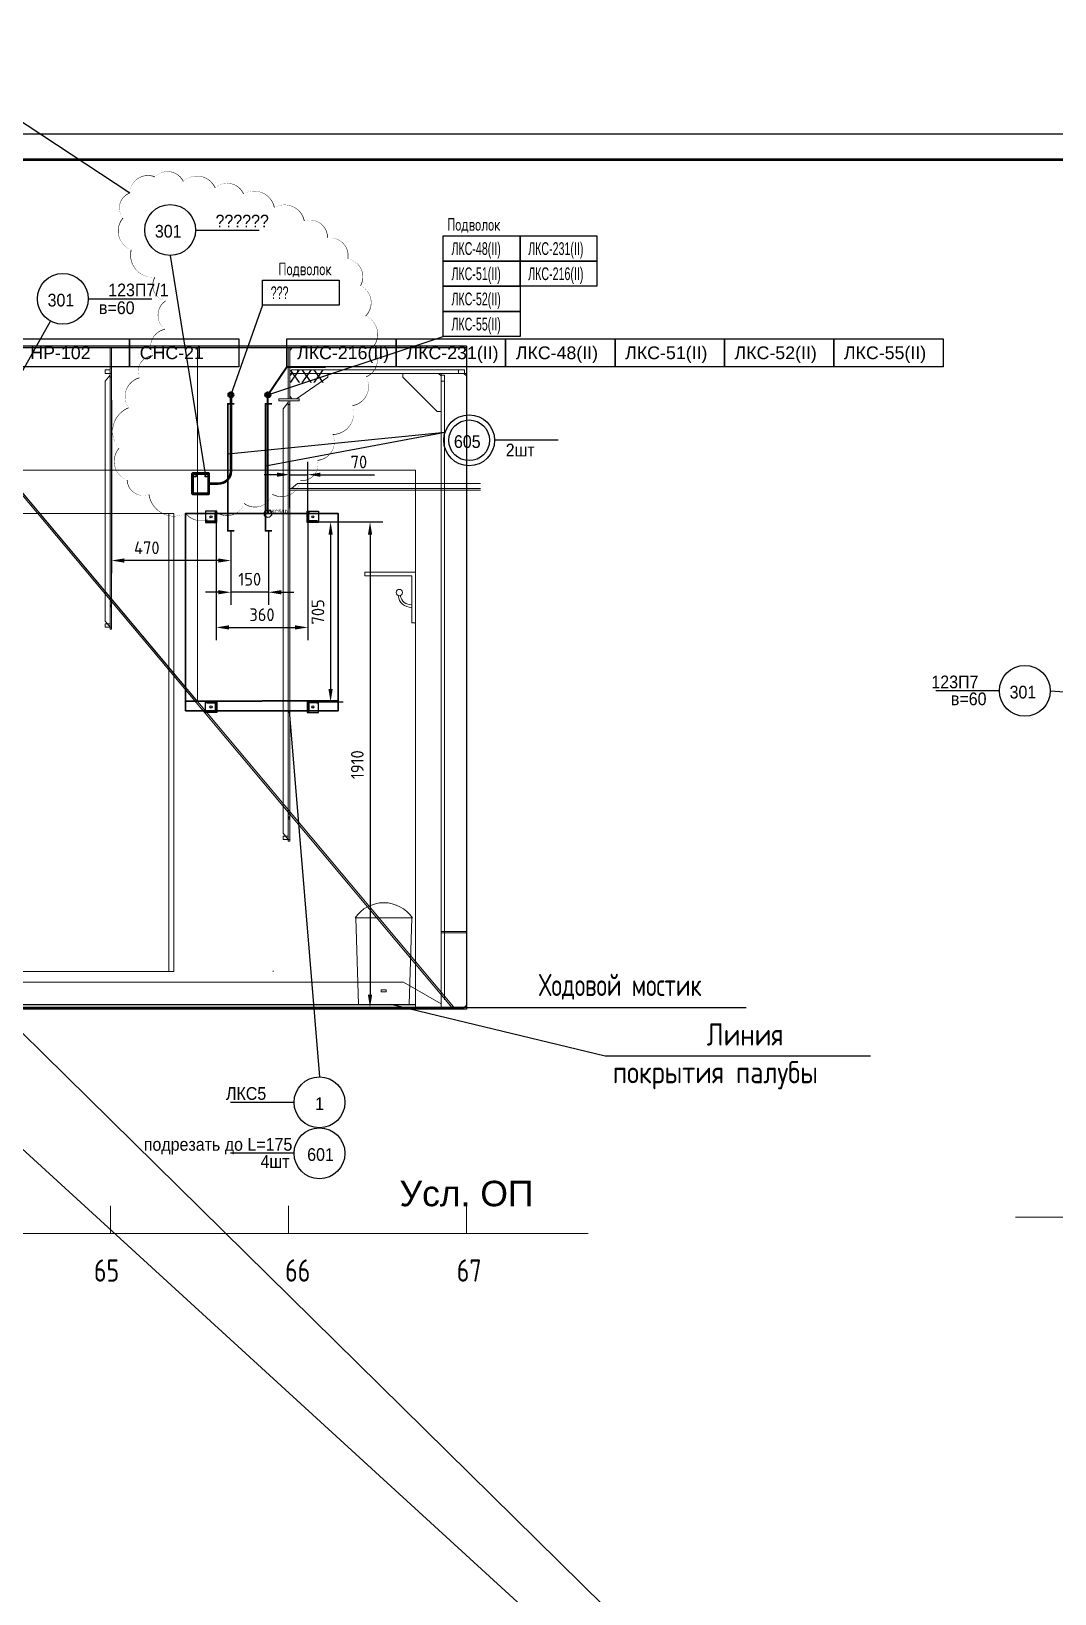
# Model space of a CAD drawing. Header units: millimetres. Extents: x -35117 to 70520, y -28859 to 27816.
# Drawn here: x -8012 to -3988, y -10023 to -3881 of the extents above; entities that cross this region are included whole.
import ezdxf

# ---------------------------------------------------------------- set-up
doc = ezdxf.new("R2010")
doc.units = ezdxf.units.MM
doc.linetypes.add('DASHED', pattern=[0.75, 0.5, -0.25])
for name, color, linetype in [('-1', 7, 'Continuous'), ('1', 7, 'Continuous'), ('CABLE', 6, 'Continuous'), ('EQUIPMENT', 7, 'Continuous'), ('FORM', 7, 'Continuous'), ('Kabeli', 7, 'Continuous'), ('KabeliError', 7, 'Continuous'), ('Выноски', 7, 'Continuous'), ('ВыноскиНаПолеЧертежа', 7, 'Continuous'), ('Насыщение', 7, 'Continuous'), ('ПозицииОборудования', 7, 'Continuous'), ('ТРАССЫскрытые', 7, 'Continuous'), ('ЭСН', 255, 'Continuous')]:
    doc.layers.add(name, color=color, linetype=linetype)
for name, color, linetype, lineweight in [('FORM1', 4, 'Continuous', 50), ('Hull', 1, 'Continuous', 40), ('Other', 3, 'Continuous', 60), ('ТРАССЫ', 7, 'Continuous', 40)]:
    doc.layers.add(name, color=color, linetype=linetype, lineweight=lineweight)
doc.styles.add('SIMPLEX', font='simplex.shx', dxfattribs={"width": 0.9, "height": 50})
doc.styles.get("Standard").update_dxf_attribs({"font": 'arial.ttf'})
doc.styles.add('Standard1', font='simplex.shx', dxfattribs={"height": 2.5})
doc.dimstyles.new('ISO-25', dxfattribs={"dimtxt": 2.5, "dimasz": 2.5, "dimexe": 1.25, "dimexo": 0.625, "dimtad": 1, "dimtxsty": 'Standard', "dimcen": 2.5, "dimadec": 0, "dimazin": 0, "dimtfac": 1, "dimtmove": 0, "dimatfit": 3, "dimfxl": 1, "dimarcsym": 0})
doc.dimstyles.new('М_20 -1', dxfattribs={"dimscale": 0, "dimtxt": 50, "dimasz": 50, "dimexe": 50, "dimexo": 0, "dimgap": 25, "dimtad": 1, "dimdec": 0, "dimrnd": 5, "dimdsep": 46, "dimtxsty": 'SIMPLEX', "dimcen": 50, "dimclrd": 1, "dimclre": 1, "dimclrt": 3, "dimadec": 0, "dimazin": 0, "dimtfac": 1, "dimtdec": 0, "dimtmove": 0, "dimatfit": 3, "dimfxl": 1, "dimtolj": 1, "dimtzin": 0, "dimarcsym": 0})

# ---------------------------------------------------------------- blocks, each defined once
blk = doc.blocks.new('*D76')
at = {"layer": 'Defpoints', "color": 0}
for p in [(-7404.6, -6550.6), (-6804.6, -6512.5), (-6804.6, -6550.6)]:
    blk.add_point(p, dxfattribs=at)
at = {"layer": 'EQUIPMENT', "color": 0, "linetype": 'Continuous', "lineweight": -2}
for p, q in [((-7404.6, -6550), (-7404.6, -6512.3)), ((-7404.4, -6512.5), (-7104.9, -6512.5)), ((-6804.8, -6512.5), (-7104.3, -6512.5)), ((-6804.6, -6550), (-6804.6, -6512.3))]:
    blk.add_line(p, q, dxfattribs=at)
at = {"layer": 'EQUIPMENT', "color": 0}
for points in [[(-7404.4, -6512.4), (-7404.4, -6512.5), (-7404.6, -6512.5)], [(-6804.8, -6512.5), (-6804.8, -6512.4), (-6804.6, -6512.5)]]:
    blk.add_solid(points, dxfattribs=at)
at = {"layer": 'EQUIPMENT', "color": 0, "lineweight": 35, "insert": (-7104.6, -6512.5), "char_height": 0.18, "attachment_point": 5}
blk.add_mtext('600', dxfattribs=at)
blk = doc.blocks.new('*U79')
at = {"layer": 'ЭСН', "lineweight": 30}
blk.add_lwpolyline([(500, -25), (500, 0), (0, 0), (0, -25)], dxfattribs=at)
blk = doc.blocks.new('*D144')
at = {"layer": 'Defpoints', "color": 0}
for p in [(-7404.6, -6551.9), (-6804.6, -6513.7), (-6804.6, -6551.9)]:
    blk.add_point(p, dxfattribs=at)
at = {"layer": 'EQUIPMENT', "color": 0, "linetype": 'Continuous', "lineweight": -2}
for p, q in [((-7404.6, -6551.3), (-7404.6, -6513.6)), ((-7404.4, -6513.7), (-7104.9, -6513.7)), ((-6804.8, -6513.7), (-7104.3, -6513.7)), ((-6804.6, -6551.3), (-6804.6, -6513.6))]:
    blk.add_line(p, q, dxfattribs=at)
at = {"layer": 'EQUIPMENT', "color": 0}
for points in [[(-7404.4, -6513.7), (-7404.4, -6513.8), (-7404.6, -6513.7)], [(-6804.8, -6513.8), (-6804.8, -6513.7), (-6804.6, -6513.7)]]:
    blk.add_solid(points, dxfattribs=at)
at = {"layer": 'EQUIPMENT', "color": 0, "lineweight": 35, "insert": (-7104.6, -6513.7), "char_height": 0.18, "attachment_point": 5}
blk.add_mtext('600', dxfattribs=at)
blk = doc.blocks.new('*D145')
at = {"color": 1, "lineweight": -2}
for p, q in [((-7695.7, -5331.5), (-7695.7, -6011.3)), ((-7226.7, -5845), (-7226.7, -6011.3)), ((-7276.7, -5961.3), (-7645.7, -5961.3))]:
    blk.add_line(p, q, dxfattribs=at)
at = {"color": 1}
for points in [[(-7645.7, -5952.9), (-7645.7, -5969.6), (-7695.7, -5961.3)], [(-7276.7, -5952.9), (-7276.7, -5969.6), (-7226.7, -5961.3)]]:
    blk.add_solid(points, dxfattribs=at)
at = {"layer": 'Defpoints', "color": 0}
for p in [(-7695.7, -5331.5), (-7226.7, -5845), (-7695.7, -5961.3)]:
    blk.add_point(p, dxfattribs=at)
at = {"color": 3, "insert": (-7557.4, -5911.3), "char_height": 50, "attachment_point": 5, "style": 'SIMPLEX'}
blk.add_mtext('\\A1;470', dxfattribs=at)
blk = doc.blocks.new('*U146')
at = {"layer": 'ЭСН', "lineweight": 30}
blk.add_lwpolyline([(500, -25), (500, 0), (0, 0), (0, -25)], dxfattribs=at)
blk = doc.blocks.new('*D149')
at = {"color": 1, "lineweight": -2}
for p, q in [((-7226.7, -5845), (-7226.7, -6136)), ((-7078.8, -5845), (-7078.8, -6136)), ((-7276.7, -6086), (-7326.7, -6086)), ((-7078.8, -6086), (-7226.7, -6086)), ((-7028.8, -6086), (-6978.8, -6086))]:
    blk.add_line(p, q, dxfattribs=at)
at = {"color": 1}
for points in [[(-7276.7, -6094.3), (-7276.7, -6077.6), (-7226.7, -6086)], [(-7028.8, -6077.6), (-7028.8, -6094.3), (-7078.8, -6086)]]:
    blk.add_solid(points, dxfattribs=at)
at = {"layer": 'Defpoints', "color": 0}
for p in [(-7226.7, -5845), (-7078.8, -5845), (-7226.7, -6086)]:
    blk.add_point(p, dxfattribs=at)
at = {"color": 3, "insert": (-7152.7, -6034.9), "char_height": 50, "attachment_point": 5, "style": 'SIMPLEX'}
blk.add_mtext('\\A1;150', dxfattribs=at)
blk = doc.blocks.new('1054')
at = {"layer": 'EQUIPMENT', "color": 2, "linetype": 'Continuous', "lineweight": 35}
blk.add_lwpolyline([(-32, 0), (32, 0, 0.414214), (34, 2), (34, 82, 0.414214), (32, 84), (-32, 84, 0.414214), (-34, 82), (-34, 2, 0.414214)], format="xyb", close=True, dxfattribs=at)
for points in [[(-29, 5), (29, 5), (29, 79), (-29, 79)], [(-29, 79), (-17.6, 79), (-17.6, 69.9), (-29, 69.9)], [(17.6, 79), (29, 79), (29, 69.9), (17.6, 69.9)]]:
    blk.add_lwpolyline(points, close=True, dxfattribs=at)
blk = doc.blocks.new('*D152')
at = {"color": 1, "lineweight": -2}
for p, q in [((-7284.6, -5809.5), (-7284.6, -6274.3)), ((-6924.6, -5809.5), (-6924.6, -6274.3)), ((-7234.6, -6224.3), (-6974.6, -6224.3))]:
    blk.add_line(p, q, dxfattribs=at)
at = {"color": 1}
for points in [[(-7234.6, -6215.9), (-7234.6, -6232.6), (-7284.6, -6224.3)], [(-6974.6, -6215.9), (-6974.6, -6232.6), (-6924.6, -6224.3)]]:
    blk.add_solid(points, dxfattribs=at)
at = {"layer": 'Defpoints', "color": 0}
for p in [(-7284.6, -5809.5), (-6924.6, -5809.5), (-6924.6, -6224.3)]:
    blk.add_point(p, dxfattribs=at)
at = {"color": 3, "insert": (-7104.6, -6174.3), "char_height": 50, "attachment_point": 5, "style": 'SIMPLEX'}
blk.add_mtext('\\A1;360', dxfattribs=at)
blk = doc.blocks.new('*D153')
at = {"color": 1, "lineweight": -2}
for p, q in [((-6884.6, -5809.5), (-6629.7, -5809.5)), ((-6679.7, -5859.5), (-6679.7, -7668.4)), ((-6823.6, -7718.4), (-6629.7, -7718.4))]:
    blk.add_line(p, q, dxfattribs=at)
at = {"color": 1}
for points in [[(-6688, -5859.5), (-6671.4, -5859.5), (-6679.7, -5809.5)], [(-6688, -7668.4), (-6671.4, -7668.4), (-6679.7, -7718.4)]]:
    blk.add_solid(points, dxfattribs=at)
at = {"layer": 'Defpoints', "color": 0}
for p in [(-6884.6, -5809.5), (-6823.6, -7718.4), (-6679.7, -7718.4)]:
    blk.add_point(p, dxfattribs=at)
at = {"color": 3, "insert": (-6729.7, -6764), "char_height": 50, "attachment_point": 5, "rotation": 90, "style": 'SIMPLEX'}
blk.add_mtext('\\A1;1910', dxfattribs=at)
blk = doc.blocks.new('*D154')
at = {"color": 1, "lineweight": -2}
for p, q in [((-6995.7, -5756.1), (-6995.7, -5573.8)), ((-6924.6, -5797.8), (-6924.6, -5573.8)), ((-7045.7, -5623.8), (-7095.7, -5623.8)), ((-6995.7, -5623.8), (-6924.6, -5623.8)), ((-6874.6, -5623.8), (-6662, -5623.8))]:
    blk.add_line(p, q, dxfattribs=at)
at = {"color": 1}
for points in [[(-7045.7, -5615.5), (-7045.7, -5632.1), (-6995.7, -5623.8)], [(-6874.6, -5615.5), (-6874.6, -5632.1), (-6924.6, -5623.8)]]:
    blk.add_solid(points, dxfattribs=at)
at = {"layer": 'Defpoints', "color": 0}
for p in [(-6995.7, -5623.8), (-6995.7, -5756.1), (-6924.6, -5797.8)]:
    blk.add_point(p, dxfattribs=at)
at = {"color": 3, "insert": (-6723.5, -5573.8), "char_height": 50, "attachment_point": 5, "style": 'SIMPLEX'}
blk.add_mtext('\\A1;70', dxfattribs=at)
blk = doc.blocks.new('*D157')
at = {"color": 1, "lineweight": -2}
for p, q in [((-6917, -5809.5), (-6784.8, -5809.5)), ((-6834.8, -5859.5), (-6834.8, -6466.8)), ((-6909.5, -6516.8), (-6784.8, -6516.8))]:
    blk.add_line(p, q, dxfattribs=at)
at = {"color": 1}
for points in [[(-6843.1, -5859.5), (-6826.5, -5859.5), (-6834.8, -5809.5)], [(-6843.1, -6466.8), (-6826.5, -6466.8), (-6834.8, -6516.8)]]:
    blk.add_solid(points, dxfattribs=at)
at = {"layer": 'Defpoints', "color": 0}
for p in [(-6917, -5809.5), (-6909.5, -6516.8), (-6834.8, -6516.8)]:
    blk.add_point(p, dxfattribs=at)
at = {"color": 3, "insert": (-6884.8, -6163.1), "char_height": 50, "attachment_point": 5, "rotation": 90, "style": 'SIMPLEX'}
blk.add_mtext('\\A1;705', dxfattribs=at)
blk = doc.blocks.new('*U433')
for p, q in [((0, 0), (74.4, 110.2)), ((74.4, 110.2), (225.6, 110.2))]:
    blk.add_line(p, q)
blk.add_circle((0, 0), 10)
blk.add_circle((0, 0), 10)
for tag, p in [('НАЗВАНИЕ_ПЕРЕХОДА', (86.2, 116.4)), ('СПРАВКА_ПЕРЕХОДА', (82, 47.2))]:
    blk.add_attdef(tag, p, '', height=50)
at = {"flags": 1}
for tag, p in [('ДЛИНА_ПЕРЕХОДА', (104.7, -170.5)), ('СУФИКС', (95, -250.5)), ('ID_перех', (95, -319.4))]:
    blk.add_attdef(tag, p, '', height=50, dxfattribs=at)

msp = doc.modelspace()

# ---------------------------------------------------------------- linework, layer by layer
at = {"layer": '-1', "color": 1, "lineweight": 0}
for p, q in [((-7700.149, -8607.095), (-7700.149, -8497.72)), ((-7000.149, -8607.095), (-7000.149, -8497.72)), ((-6300.149, -8607.095), (-6300.149, -8497.72)), ((2169.909, -8542.971), (-4142.611, -8542.971)), ((-5822.127, -8607.095), (-12513.046, -8607.095))]:
    msp.add_line(p, q, dxfattribs=at)
at = {"color": 3}
for p, q in [((-6300.653, -5118.425), (-11900.405, -5118.425)), ((-6300.653, -5125.425), (-11900.405, -5125.425)), ((-6300.653, -7718.447), (-11900.405, -7718.447)), ((-6300.653, -7725.447), (-11900.405, -7725.447)), ((-6300.653, -7718.447), (-5200.471, -7718.447))]:
    msp.add_line(p, q, dxfattribs=at)
msp.add_line((-11700.446, -7706.447), (-6500.653, -7706.447))
at = {"color": 2}
for p, q in [((-5755.211, -7909.778), (-6597.967, -7706.447)), ((-4711.771, -7909.778), (-5755.211, -7909.778))]:
    msp.add_line(p, q, dxfattribs=at)
for points in [[(-7624.675, -4516.826), (-15394.147, 603.822)], [(-7284.608, -5769.489), (-7288.608, -5769.489), (-7288.608, -5773.914)], [(-6924.608, -5769.489), (-6920.608, -5769.489), (-6920.608, -5773.914)], [(-7320.608, -5805.489), (-7324.608, -5805.489), (-7324.608, -5809.489)], [(-6888.608, -5805.489), (-6884.608, -5805.489), (-6884.608, -5809.489)], [(-7320.608, -6520.793), (-7324.608, -6520.793), (-7324.608, -6516.793)], [(-7284.608, -6556.793), (-7288.608, -6556.793), (-7288.608, -6552.368)], [(-6924.608, -6556.793), (-6920.608, -6556.793), (-6920.608, -6552.368)], [(-6888.608, -6520.793), (-6884.608, -6520.793), (-6884.608, -6516.793)]]:
    msp.add_lwpolyline(points)
msp.add_lwpolyline([(-7618.705, -4739.698, 0, 3, -0.520567), (-7650.544, -4614.333, 0, 3, -0.520567), (-7624.675, -4516.826, 0, 3, -0.520567), (-7525.178, -4453.149, 0, 3, -0.520567), (-7413.743, -4471.058, 0, 3, -0.520567), (-7288.378, -4496.927, 0, 3, -0.520567), (-7176.942, -4520.806, 0, 3, -0.520567), (-7055.557, -4574.534, 0, 3, -0.520567), (-6938.151, -4626.272, 0, 3, -0.520567), (-6846.615, -4693.93, 0, 3, -0.520567), (-6767.018, -4775.516, 0, 3, -0.520567), (-6717.27, -4880.982, 0, 3, -0.520567), (-6697.37, -5000.378, 0, 3, -0.520567), (-6669.511, -5123.753, 0, 3, -0.520567), (-6695.38, -5239.169, 0, 3, -0.520567), (-6749.108, -5352.594, 0, 3, -0.520567), (-6826.715, -5466.02, 0, 3, -0.520567), (-6886.413, -5567.506, 0, 3, -0.520567), (-6954.07, -5647.103, 0, 3, -0.520567), (-7063.516, -5700.831, 0, 3, -0.520567), (-7174.952, -5736.649, 0, 3, -0.520567), (-7284.398, -5770.478, 0, 3, -0.520567), (-7404.608, -5775.641, 0, 3, -0.520567), (-7549.058, -5700.831, 0, 3, -0.520567), (-7634.624, -5645.113, 0, 3, -0.520567), (-7666.463, -5519.748, 0, 3, -0.520567), (-7628.654, -5360.554, 0, 3, -0.520567), (-7586.866, -5243.148, 0, 3, -0.520567), (-7532.632, -5156.177, 0, 3, -0.520567), (-7485.38, -5052.116, 0, 3, -0.520567), (-7483.39, -4940.68, 0, 3, -0.520567), (-7525.178, -4847.154, 0, 3, -0.520567)], format="xyseb", close=True)
for points in [[(-7282.108, -5766.989), (-7327.108, -5766.989), (-7327.108, -5811.989), (-7282.108, -5811.989)], [(-6927.108, -5766.989), (-6882.108, -5766.989), (-6882.108, -5811.989), (-6927.108, -5811.989)], [(-7282.108, -6559.293), (-7327.108, -6559.293), (-7327.108, -6514.293), (-7282.108, -6514.293)], [(-6927.108, -6559.293), (-6882.108, -6559.293), (-6882.108, -6514.293), (-6927.108, -6514.293)]]:
    msp.add_lwpolyline(points, close=True)
for centre in [(-7304.608, -5789.489), (-6904.608, -5789.489), (-7304.608, -6536.793), (-6904.608, -6536.793)]:
    msp.add_circle(centre, 4.5)
at = {"layer": '1', "color": 133, "lineweight": 0}
for p, q in [((-6961.322, -5776.425), (-6933.038, -5776.425)), ((-6933.038, -5776.425), (-6855.948, -5776.425))]:
    msp.add_line(p, q, dxfattribs=at)
at = {"layer": '1', "color": 9, "lineweight": 0}
msp.add_lwpolyline([(-7404.608, -6550.641), (-7404.608, -5775.641), (-6804.608, -5775.641), (-6804.608, -6550.641), (-7404.608, -6550.641)], dxfattribs=at)
at = {"layer": 'CABLE', "color": 6, "linetype": 'Continuous', "lineweight": 50}
msp.add_lwpolyline([(-7226.66, -5310.136), (-7226.66, -5610.141, -0.41421356), (-7276.66, -5660.141), (-7318.079, -5660.141)], format="xyb", dxfattribs=at)
msp.add_circle((-7226.66, -5310.136), 8.849, dxfattribs=at)
at = {"layer": 'CABLE', "color": 2, "linetype": 'Continuous', "lineweight": 50}
msp.add_circle((-7081.281, -5310.136), 8.849, dxfattribs=at)
at = {"layer": 'EQUIPMENT', "color": 2, "linetype": 'Continuous', "lineweight": 35}
msp.add_lwpolyline([(-7404.608, -6551.91), (-7404.608, -5776.91), (-6804.608, -5776.91), (-6804.608, -6551.91), (-7404.608, -6551.91)], dxfattribs=at)
at = {"layer": 'FORM', "color": 7}
msp.add_lwpolyline([(-13163.591, -16165.54), (3636.409, -16165.54), (3636.409, -4285.54), (-13163.591, -4285.54)], close=True, dxfattribs=at)
at = {"layer": 'FORM1'}
msp.add_line((3536.409, -4385.54), (-12763.591, -4385.54), dxfattribs=at)
at = {"layer": 'Hull', "color": 86, "linetype": 'Continuous', "lineweight": 20}
for p, q in [((-7701.654, -5135.426), (-7701.654, -5275.425)), ((-7701.654, -5135.426), (-7701.654, -5275.425)), ((-7695.654, -5275.425), (-7695.654, -5135.426)), ((-7695.654, -5275.425), (-7695.654, -5135.426)), ((-7001.654, -5135.426), (-7001.654, -5275.425)), ((-7001.654, -5135.426), (-7001.654, -5275.425)), ((-6995.654, -5275.425), (-6995.654, -5135.426)), ((-6995.654, -5275.425), (-6995.654, -5135.426)), ((-6988.504, -5212.034), (-6988.504, -5225.425)), ((-6964.667, -5212.034), (-6988.504, -5212.034)), ((-6988.504, -5212.034), (-6988.504, -5225.425)), ((-6964.667, -5212.034), (-6988.504, -5212.034)), ((-6964.667, -5212.034), (-6964.667, -5225.425)), ((-6331.637, -5212.034), (-6964.667, -5212.034)), ((-6964.667, -5212.034), (-6964.667, -5225.425)), ((-6331.637, -5212.034), (-6964.667, -5212.034)), ((-6331.637, -5225.425), (-6331.637, -5212.034)), ((-6307.803, -5212.034), (-6331.637, -5212.034)), ((-6331.637, -5225.425), (-6331.637, -5212.034)), ((-6307.803, -5212.034), (-6331.637, -5212.034)), ((-6307.803, -5225.425), (-6307.803, -5212.034)), ((-6307.803, -5225.425), (-6307.803, -5212.034)), ((-7695.654, -5225.425), (-7701.654, -5225.425)), ((-7701.654, -5225.425), (-7701.654, -5240.426)), ((-7695.654, -5225.425), (-7701.654, -5225.425)), ((-7701.654, -5225.425), (-7701.654, -5240.426)), ((-7701.654, -5240.426), (-7695.654, -5240.426)), ((-7701.654, -5240.426), (-7701.654, -5375.425)), ((-7701.654, -5240.426), (-7695.654, -5240.426)), ((-7701.654, -5240.426), (-7701.654, -5375.425)), ((-7695.654, -5240.426), (-7695.654, -5225.425)), ((-7695.654, -5240.426), (-7695.654, -5225.425)), ((-7695.654, -5375.425), (-7695.654, -5240.426)), ((-7695.654, -5375.425), (-7695.654, -5240.426)), ((-6988.504, -5225.425), (-6964.667, -5225.425)), ((-6988.504, -5225.425), (-6964.667, -5225.425)), ((-6964.667, -5225.425), (-6331.637, -5225.425)), ((-6964.667, -5225.425), (-6331.637, -5225.425)), ((-6387.262, -5232.577), (-6400.653, -5232.577)), ((-6400.653, -5232.577), (-6400.653, -5256.413)), ((-6387.262, -5232.577), (-6400.653, -5232.577)), ((-6400.653, -5232.577), (-6400.653, -5256.413)), ((-6387.262, -5256.413), (-6400.653, -5256.413)), ((-6400.653, -5256.413), (-6400.653, -7688.44)), ((-6387.262, -5256.413), (-6400.653, -5256.413)), ((-6400.653, -5256.413), (-6400.653, -7688.44)), ((-6387.262, -5256.413), (-6387.262, -5232.577)), ((-6387.262, -5256.413), (-6387.262, -5232.577)), ((-6387.262, -7688.44), (-6387.262, -5256.413)), ((-6387.262, -7688.44), (-6387.262, -5256.413)), ((-6331.637, -5225.425), (-6307.803, -5225.425)), ((-6331.637, -5225.425), (-6307.803, -5225.425)), ((-6995.654, -5333.426), (-7001.654, -5333.426)), ((-7001.654, -5333.426), (-7001.654, -5348.427)), ((-6995.654, -5333.426), (-7001.654, -5333.426)), ((-7001.654, -5333.426), (-7001.654, -5348.427)), ((-6995.654, -5348.427), (-6995.654, -5333.426)), ((-6995.654, -5348.427), (-6995.654, -5333.426)), ((-7001.654, -5348.427), (-6995.654, -5348.427)), ((-7001.654, -5348.427), (-7001.654, -5483.426)), ((-7001.654, -5348.427), (-6995.654, -5348.427)), ((-7001.654, -5348.427), (-7001.654, -5483.426)), ((-6995.654, -5483.426), (-6995.654, -5348.427)), ((-6995.654, -5483.426), (-6995.654, -5348.427)), ((-6988.504, -5678.427), (-6245.828, -5678.427)), ((-6988.504, -5678.427), (-6245.828, -5678.427)), ((-7701.62, -6123.784), (-7695.62, -6123.784)), ((-7701.62, -6134.895), (-7701.62, -6123.784)), ((-7701.62, -6123.784), (-7695.62, -6123.784)), ((-7701.62, -6134.895), (-7701.62, -6123.784)), ((-7701.62, -6134.895), (-7695.62, -6134.895)), ((-7701.62, -6142.262), (-7701.62, -6134.895)), ((-7701.62, -6134.895), (-7695.62, -6134.895)), ((-7701.62, -6142.262), (-7701.62, -6134.895)), ((-7701.62, -6137.925), (-7695.62, -6137.925)), ((-7701.62, -6223.784), (-7701.62, -6137.925)), ((-7701.62, -6137.925), (-7695.62, -6137.925)), ((-7701.62, -6223.784), (-7701.62, -6137.925)), ((-7701.62, -6142.262), (-7695.62, -6142.262)), ((-7701.62, -6143.399), (-7701.62, -6142.262)), ((-7701.62, -6142.262), (-7695.62, -6142.262)), ((-7701.62, -6143.399), (-7701.62, -6142.262)), ((-7695.62, -6123.784), (-7695.62, -6134.895)), ((-7695.62, -6123.784), (-7695.62, -6134.895)), ((-7695.62, -6134.895), (-7695.62, -6142.262)), ((-7695.62, -6134.895), (-7695.62, -6142.262)), ((-7695.62, -6137.925), (-7695.62, -6223.784)), ((-7695.62, -6137.925), (-7695.62, -6223.784)), ((-7695.62, -6142.262), (-7695.62, -6143.399)), ((-7695.62, -6142.262), (-7695.62, -6143.399)), ((-7695.62, -6143.399), (-7701.62, -6143.399)), ((-7695.62, -6143.399), (-7701.62, -6143.399)), ((-7695.62, -6223.784), (-7701.62, -6223.784)), ((-7695.62, -6223.784), (-7701.62, -6223.784)), ((-7001.69, -6957.783), (-6995.691, -6957.783)), ((-7001.69, -6968.895), (-7001.69, -6957.783)), ((-7001.69, -6957.783), (-6995.691, -6957.783)), ((-7001.69, -6968.895), (-7001.69, -6957.783)), ((-7001.69, -6968.895), (-6995.691, -6968.895)), ((-7001.69, -6976.262), (-7001.69, -6968.895)), ((-7001.69, -6968.895), (-6995.691, -6968.895)), ((-7001.69, -6976.262), (-7001.69, -6968.895)), ((-7001.69, -6971.927), (-6995.691, -6971.927)), ((-7001.69, -7057.783), (-7001.69, -6971.927)), ((-7001.69, -6971.927), (-6995.691, -6971.927)), ((-7001.69, -7057.783), (-7001.69, -6971.927)), ((-7001.69, -6976.262), (-6995.691, -6976.262)), ((-7001.69, -6977.398), (-7001.69, -6976.262)), ((-7001.69, -6976.262), (-6995.691, -6976.262)), ((-7001.69, -6977.398), (-7001.69, -6976.262)), ((-6995.691, -6977.398), (-7001.69, -6977.398)), ((-6995.691, -6977.398), (-7001.69, -6977.398)), ((-6995.691, -6957.783), (-6995.691, -6968.895)), ((-6995.691, -6957.783), (-6995.691, -6968.895)), ((-6995.691, -6968.895), (-6995.691, -6976.262)), ((-6995.691, -6968.895), (-6995.691, -6976.262)), ((-6995.691, -6971.927), (-6995.691, -7057.783)), ((-6995.691, -6971.927), (-6995.691, -7057.783)), ((-6995.691, -6976.262), (-6995.691, -6977.398)), ((-6995.691, -6976.262), (-6995.691, -6977.398)), ((-6995.691, -7057.783), (-7001.69, -7057.783)), ((-6995.691, -7057.783), (-7001.69, -7057.783))]:
    msp.add_line(p, q, dxfattribs=at)
at = {"layer": 'Hull', "color": 3, "lineweight": 25, "ltscale": 500}
for p, q in [((-6300.653, -5118.425), (-6300.653, -6323.155)), ((-6300.653, -6323.155), (-6300.653, -7725.447))]:
    msp.add_line(p, q, dxfattribs=at)
at = {"layer": 'Hull', "color": 3, "linetype": 'DASHED', "lineweight": 25, "ltscale": 500}
msp.add_line((-6300.934, -5628.447), (-6300.653, -5628.447), dxfattribs=at)
at = {"layer": 'Hull', "color": 86, "linetype": 'Continuous', "lineweight": 20}
for points in [[(-7357.654, -5125.425), (-8385.653, -5125.425), (-8395.654, -5135.426), (-8395.654, -5268.808, -0.16015846), (-8389.718, -5270.758, -0.16017485), (-8386.099, -5275.85, -0.16015542), (-8386.209, -5282.097, -0.16015719), (-8390.005, -5287.059), (-7357.654, -6517.155), (-7357.654, -5125.425)], [(-7357.654, -5125.425), (-8385.653, -5125.425), (-8395.654, -5135.426), (-8395.654, -5268.808, -0.16015846), (-8389.718, -5270.758, -0.16017485), (-8386.099, -5275.85, -0.16015542), (-8386.209, -5282.097, -0.16015719), (-8390.005, -5287.059), (-7357.654, -6517.155), (-7357.654, -5125.425)], [(-6400.405, -7719.426), (-11163.406, -7719.426), (-11163.406, -7569.426), (-11148.403, -7569.426, 0.13165163), (-11111.8, -7606.029, 0.13165265), (-11061.8, -7619.426), (-6547.628, -7619.426), (-6400.405, -7704.425), (-6400.405, -7719.426)]]:
    msp.add_lwpolyline(points, format="xyb", dxfattribs=at)
for points in [[(-7695.654, -5125.425), (-7695.654, -5225.425), (-7701.654, -5225.425), (-7701.654, -5125.425), (-7695.654, -5125.425)], [(-7695.654, -5225.425), (-7695.654, -5125.425), (-7701.654, -5125.425), (-7701.654, -5225.425), (-7695.654, -5225.425)], [(-7695.654, -5125.425), (-7695.654, -5225.425), (-7701.654, -5225.425), (-7701.654, -5125.425), (-7695.654, -5125.425)], [(-7695.654, -5225.425), (-7695.654, -5125.425), (-7701.654, -5125.425), (-7701.654, -5225.425), (-7695.654, -5225.425)], [(-7001.654, -5325.425), (-7001.654, -5125.425), (-6995.654, -5125.425), (-6995.654, -5325.425), (-7001.654, -5325.425)], [(-7001.654, -5325.425), (-7001.654, -5125.425), (-6995.654, -5125.425), (-6995.654, -5325.425), (-7001.654, -5325.425)], [(-6310.653, -5125.425), (-6985.653, -5125.425), (-6995.654, -5135.426), (-6995.654, -5225.425), (-6300.653, -5225.425), (-6300.653, -5135.426), (-6310.653, -5125.425)], [(-6310.653, -5125.425), (-6985.653, -5125.425), (-6995.654, -5135.426), (-6995.654, -5225.425), (-6300.653, -5225.425), (-6300.653, -5135.426), (-6310.653, -5125.425)], [(-7701.654, -5225.425), (-7721.652, -5225.425), (-7721.652, -5212.034), (-7701.654, -5212.034), (-7701.654, -5225.425)], [(-7721.652, -5225.425), (-7701.654, -5225.425), (-7701.654, -5212.034), (-7721.652, -5212.034), (-7721.652, -5225.425)], [(-7701.654, -5225.425), (-7721.652, -5225.425), (-7721.652, -5212.034), (-7701.654, -5212.034), (-7701.654, -5225.425)], [(-7721.652, -5225.425), (-7701.654, -5225.425), (-7701.654, -5212.034), (-7721.652, -5212.034), (-7721.652, -5225.425)], [(-7701.654, -6223.443), (-7701.654, -5232.577), (-7721.652, -5256.413), (-7721.652, -6199.609), (-7701.654, -6223.443)], [(-7701.654, -6223.443), (-7701.654, -5232.577), (-7721.652, -5256.413), (-7721.652, -6199.609), (-7701.654, -6223.443)], [(-7695.654, -5225.425), (-7695.654, -6230.597), (-7701.654, -6230.597), (-7701.654, -5225.425), (-7695.654, -5225.425)], [(-7695.654, -5225.425), (-7695.654, -6230.597), (-7701.654, -6230.597), (-7701.654, -5225.425), (-7695.654, -5225.425)], [(-6995.654, -5235.426), (-6995.654, -5315.426), (-6985.653, -5325.425), (-6968.652, -5325.425), (-6845.654, -5240.426), (-6845.654, -5225.425), (-6985.653, -5225.425), (-6995.654, -5235.426)], [(-6995.654, -5235.426), (-6995.654, -5315.426), (-6985.653, -5325.425), (-6968.652, -5325.425), (-6845.654, -5240.426), (-6845.654, -5225.425), (-6985.653, -5225.425), (-6995.654, -5235.426)], [(-6400.653, -5235.426), (-6400.653, -5375.425), (-6415.652, -5375.425), (-6550.653, -5240.426), (-6550.653, -5225.425), (-6410.653, -5225.425), (-6400.653, -5235.426)], [(-6400.653, -5235.426), (-6400.653, -5375.425), (-6415.652, -5375.425), (-6550.653, -5240.426), (-6550.653, -5225.425), (-6410.653, -5225.425), (-6400.653, -5235.426)], [(-6300.653, -7709.427), (-6300.653, -5235.426), (-6310.653, -5225.425), (-6400.653, -5225.425), (-6400.653, -7719.426), (-6310.653, -7719.426), (-6300.653, -7709.427)], [(-6300.653, -7709.427), (-6300.653, -5235.426), (-6310.653, -5225.425), (-6400.653, -5225.425), (-6400.653, -7719.426), (-6310.653, -7719.426), (-6300.653, -7709.427)], [(-6352.011, -7715.426), (-8391.372, -5285.426), (-8395.968, -5289.284), (-6356.607, -7719.284), (-6352.011, -7715.426)], [(-6352.011, -7715.426), (-8391.372, -5285.426), (-8395.968, -5289.284), (-6356.607, -7719.284), (-6352.011, -7715.426)], [(-6958.651, -5325.425), (-7038.653, -5325.425), (-7038.653, -5333.426), (-6958.651, -5333.426), (-6958.651, -5325.425)], [(-6958.651, -5325.425), (-7038.653, -5325.425), (-7038.653, -5333.426), (-6958.651, -5333.426), (-6958.651, -5325.425)], [(-7001.654, -7057.528), (-7001.654, -5340.576), (-7021.652, -5364.413), (-7021.652, -7033.694), (-7001.654, -7057.528)], [(-7001.654, -7057.528), (-7001.654, -5340.576), (-7021.652, -5364.413), (-7021.652, -7033.694), (-7001.654, -7057.528)], [(-6995.654, -5333.426), (-6995.654, -7064.679), (-7001.654, -7064.679), (-7001.654, -5333.426), (-6995.654, -5333.426)], [(-6995.654, -5333.426), (-6995.654, -7064.679), (-7001.654, -7064.679), (-7001.654, -5333.426), (-6995.654, -5333.426)], [(-6245.828, -5684.427), (-6995.654, -5684.427), (-6995.654, -5678.427), (-6245.828, -5678.427)], [(-6245.828, -5684.427), (-6995.654, -5684.427), (-6995.654, -5678.427), (-6245.828, -5678.427)], [(-6245.828, -5658.426), (-6964.667, -5658.426), (-6988.504, -5678.427)], [(-6245.828, -5658.426), (-6964.667, -5658.426), (-6988.504, -5678.427)], [(-7701.62, -6223.784), (-7721.621, -6223.784), (-7721.621, -6210.391), (-7701.62, -6210.391), (-7701.62, -6223.784)], [(-7701.62, -6223.784), (-7721.621, -6223.784), (-7721.621, -6210.391), (-7701.62, -6210.391), (-7701.62, -6223.784)], [(-7001.69, -7057.783), (-7021.689, -7057.783), (-7021.689, -7044.391), (-7001.69, -7044.391), (-7001.69, -7057.783)], [(-7001.69, -7057.783), (-7021.689, -7057.783), (-7021.689, -7044.391), (-7001.69, -7044.391), (-7001.69, -7057.783)], [(-6300.653, -7419.426), (-6400.653, -7419.426), (-6400.653, -7425.425), (-6300.653, -7425.425), (-6300.653, -7419.426)], [(-6300.653, -7419.426), (-6400.653, -7419.426), (-6400.653, -7425.425), (-6300.653, -7425.425), (-6300.653, -7419.426)]]:
    msp.add_lwpolyline(points, dxfattribs=at)
at = {"layer": 'Kabeli', "color": 5}
for points in [[(-7081.281, -5776.91), (-7081.281, -5774.58), (-7081.281, -5310.136), (-7080.947, -5309.946)], [(-7081.281, -5776.91), (-7081.281, -5774.58), (-7081.281, -5310.136), (-7080.947, -5309.946)], [(-7080.947, -5309.946), (-7081.281, -5310.136), (-7081.281, -5774.58), (-7081.281, -5776.91)], [(-7080.947, -5309.946), (-7081.281, -5310.136), (-7081.281, -5774.58), (-7081.281, -5776.91)], [(-7080.947, -5309.946), (-7081.281, -5310.136), (-7081.281, -5774.58), (-7081.281, -5776.91)], [(-7080.947, -5309.946), (-7081.281, -5310.136), (-7081.281, -5774.58), (-7081.281, -5776.91)]]:
    msp.add_lwpolyline(points, dxfattribs=at)
at = {"layer": 'Kabeli', "color": 2}
msp.add_circle((-7081.281, -5310.136), 4, dxfattribs=at)
msp.add_circle((-7081.281, -5310.136), 4, dxfattribs=at)
at = {"layer": 'KabeliError', "color": 5}
for points in [[(-9021.821, -6858.229), (-1528.263, -14239.448)], [(-9517.265, -6929.53), (-1528.263, -14239.448)], [(-9517.265, -6929.53), (-1528.263, -14239.448)]]:
    msp.add_lwpolyline(points, dxfattribs=at)
at = {"layer": 'Other', "color": 5, "linetype": 'Continuous', "lineweight": 18}
for p, q in [((-11700.446, -5606.447), (-6500.653, -5606.447)), ((-6500.653, -5606.447), (-6500.653, -7725.447))]:
    msp.add_line(p, q, dxfattribs=at)
at = {"layer": 'Other', "color": 251, "linetype": 'Continuous', "lineweight": 20}
for p, q in [((-7450.824, -5776.425), (-7450.824, -7576.425)), ((-6500.653, -6006.447), (-6700.653, -6006.447)), ((-6700.653, -6006.447), (-6700.653, -6021.349)), ((-6500.653, -6006.447), (-6500.653, -6206.447)), ((-6700.653, -6021.349), (-6515.39, -6021.349)), ((-6515.39, -6206.447), (-6515.39, -6021.349)), ((-6500.653, -6206.447), (-6515.39, -6206.447)), ((-6513.223, -7366.559), (-6738.223, -7366.559)), ((-6515.722, -7366.559), (-6735.724, -7366.559)), ((-6725.723, -7706.56), (-6735.724, -7366.559)), ((-6525.723, -7706.56), (-6515.722, -7366.559)), ((-7578.86, -7576.425), (-7655.948, -7576.425)), ((-7550.573, -7576.425), (-7578.86, -7576.425)), ((-7060.411, -7706.447), (-7090.411, -7706.447)), ((-7025.411, -7706.447), (-6795.411, -7706.447)), ((-6725.723, -7706.56), (-6525.723, -7706.56))]:
    msp.add_line(p, q, dxfattribs=at)
for points in [[(-8250.824, -7576.425), (-7450.824, -7576.425), (-7450.824, -5776.425), (-8250.824, -5776.425), (-8250.824, -7576.425)], [(-7470.825, -5776.425), (-7470.825, -7576.425), (-7450.824, -7576.425), (-7450.824, -5776.425), (-7470.825, -5776.425)], [(-6615.722, -7649.559), (-6615.722, -7656.56), (-6635.724, -7656.56), (-6635.724, -7649.559), (-6615.722, -7649.559)]]:
    msp.add_lwpolyline(points, dxfattribs=at)
msp.add_circle((-6564.701, -6087.262), 12.628, dxfattribs=at)
for centre, radius, start, end in [((-6517.794, -6093.73), 51.627, 185.9508982, 272.4969187), ((-6518.15, -6091.623), 43.509, 190.1977545, 273.4327106), ((-6625.723, -7442.027), 135.469, 33.8550301, 146.1449738), ((-7062.411, -7574.91), 2, 270.0007641, 0)]:
    msp.add_arc(centre, radius, start, end, dxfattribs=at)
at = {"layer": 'Выноски', "color": 1}
for points in [[(-6391.675, -4783.924), (-6391.675, -4684.924), (-6090.037, -4684.924), (-6090.037, -4783.924), (-6391.675, -4783.924)], [(-6090.037, -4783.924), (-6090.037, -4684.924), (-5788.4, -4684.924), (-5788.4, -4783.924), (-6090.037, -4783.924)], [(-6391.675, -4882.924), (-6391.675, -4783.924), (-6090.037, -4783.924), (-6090.037, -4882.924), (-6391.675, -4882.924)], [(-6090.037, -4882.924), (-6090.037, -4783.924), (-5788.4, -4783.924), (-5788.4, -4882.924), (-6090.037, -4882.924)], [(-7102.225, -4957.533), (-7102.225, -4858.533), (-6800.588, -4858.533), (-6800.588, -4957.533), (-7102.225, -4957.533)], [(-6391.675, -4981.924), (-6391.675, -4882.924), (-6090.037, -4882.924), (-6090.037, -4981.924), (-6391.675, -4981.924)], [(-6391.675, -5080.924), (-6391.675, -4981.924), (-6090.037, -4981.924), (-6090.037, -5080.924), (-6391.675, -5080.924)], [(-7081.281, -5310.136), (-6391.675, -5080.924)]]:
    msp.add_lwpolyline(points, dxfattribs=at)
for centre in [(-7465.586, -4661.932), (-7887.45, -4932.562)]:
    msp.add_circle(centre, 100, dxfattribs=at)
at = {"layer": 'ВыноскиНаПолеЧертежа', "color": 0}
for points in [[(-8055.379, -5089.699), (-7625.379, -5089.699), (-7625.379, -5199.699), (-8055.379, -5199.699)], [(-7625.379, -5089.699), (-7195.379, -5089.699), (-7195.379, -5199.699), (-7625.379, -5199.699)], [(-7006.569, -5089.699), (-6576.569, -5089.699), (-6576.569, -5199.699), (-7006.569, -5199.699)], [(-6576.569, -5089.699), (-6146.569, -5089.699), (-6146.569, -5199.699), (-6576.569, -5199.699)], [(-6146.569, -5089.699), (-5716.569, -5089.699), (-5716.569, -5199.699), (-6146.569, -5199.699)], [(-5716.569, -5089.699), (-5286.569, -5089.699), (-5286.569, -5199.699), (-5716.569, -5199.699)], [(-5286.569, -5089.699), (-4856.569, -5089.699), (-4856.569, -5199.699), (-5286.569, -5199.699)], [(-4856.569, -5089.699), (-4426.569, -5089.699), (-4426.569, -5199.699), (-4856.569, -5199.699)]]:
    msp.add_lwpolyline(points, close=True, dxfattribs=at)
at = {"layer": 'Насыщение', "color": 1}
for points in [[(-7239.16, -5541.911), (-6384.554, -5456.48)], [(-7091.267, -5588.709), (-6384.554, -5456.48)]]:
    msp.add_lwpolyline(points, dxfattribs=at)
for radius in [100, 80]:
    msp.add_circle((-6289.89, -5488.709), radius, dxfattribs=at)
at = {"layer": 'ПозицииОборудования', "color": 1}
for p, q in [((-7365.586, -4661.932), (-7116.006, -4661.932)), ((-7787.45, -4932.562), (-7537.87, -4932.562)), ((-5940.31, -5488.709), (-6189.89, -5488.709)), ((-4205.34, -6473.572), (-4454.921, -6473.572)), ((-6978.637, -8091.464), (-7228.218, -8091.464)), ((-6978.637, -8291.464), (-7228.218, -8291.464))]:
    msp.add_line(p, q, dxfattribs=at)
for points in [[(-7465.586, -4761.932), (-7328.087, -5622.177)], [(-7102.225, -4957.533), (-7226.66, -5310.136)], [(-8421.195, -5882.333), (-7936.441, -5019.739)], [(-4005.34, -6473.572), (-2062.376, -6605.879)], [(-6998.066, -6551.91), (-6878.637, -7991.464)]]:
    msp.add_lwpolyline(points, dxfattribs=at)
for centre in [(-4105.34, -6473.572), (-6878.637, -8091.464), (-6878.637, -8291.464)]:
    msp.add_circle(centre, 100, dxfattribs=at)
at = {"layer": 'ТРАССЫ', "color": 2, "ltscale": 200}
msp.add_lwpolyline([(-7081.281, -5774.58), (-7081.281, -5310.136)], dxfattribs=at)
at = {"layer": 'ТРАССЫскрытые', "color": 2}
msp.add_circle((-7081.281, -5776.91), 15, dxfattribs=at)
at = {"layer": 'ЭСН'}
for points in [[(-7324.608, -5805.489), (-7324.608, -5809.489), (-7284.608, -5809.489), (-7284.608, -5769.489), (-7288.608, -5769.489)], [(-7320.608, -5805.489), (-7288.608, -5805.489), (-7288.608, -5773.489)], [(-6884.608, -5805.489), (-6884.608, -5809.489), (-6924.608, -5809.489), (-6924.608, -5769.489), (-6920.608, -5769.489)], [(-6888.608, -5805.489), (-6920.608, -5805.489), (-6920.608, -5773.489)], [(-7324.608, -6520.793), (-7324.608, -6516.793), (-7284.608, -6516.793), (-7284.608, -6556.793), (-7288.608, -6556.793)], [(-7320.608, -6520.793), (-7288.608, -6520.793), (-7288.608, -6552.793)], [(-6884.608, -6520.793), (-6884.608, -6516.793), (-6924.608, -6516.793), (-6924.608, -6556.793), (-6920.608, -6556.793)], [(-6888.608, -6520.793), (-6920.608, -6520.793), (-6920.608, -6552.793)]]:
    msp.add_lwpolyline(points, dxfattribs=at)

# ---------------------------------------------------------------- block references
at = {"layer": 'EQUIPMENT', "color": 2, "linetype": 'Continuous', "lineweight": 35}
msp.add_blockref('1054', (-7345.72, -5701.177), dxfattribs=at)
at = {"layer": 'ТРАССЫ'}
ref = msp.add_blockref('*U433', (-7080.947, -5309.946), dxfattribs=at)
ref.add_attrib('СПРАВКА_ПЕРЕХОДА', 'ХХХ', (-6998.915, -5262.73), dxfattribs={"layer": '0', "height": 50})
at = {"layer": 'ЭСН', "rotation": 90}
for name, p in [('*U146', (-7239.16, -5845.028)), ('*U79', (-7091.267, -5845.028))]:
    msp.add_blockref(name, p, dxfattribs=at)

# ---------------------------------------------------------------- texts
at = {"ltscale": 7, "style": 'Standard1'}
for s, width, p in [('Ходовой мостик', 0.7, (-6015.732, -7673.51, 0)), ('65', 0.75, (-7765.199, -8796.168)), ('66', 0.75, (-7013.489, -8796.168)), ('67', 0.75, (-6338.626, -8796.168))]:
    msp.add_text(s, height=87.5, dxfattribs=dict(at, width=width)).set_placement(p)
at = {"color": 2, "style": 'Standard1', "width": 0.8}
for s, p in [('Линия', (-5355.931, -7868.149)), ('покрытия палубы', (-5725.665, -8016.37))]:
    msp.add_text(s, height=87.5, dxfattribs=at).set_placement(p)
at = {"color": 4}
msp.add_text('Усл. ОП', height=100, dxfattribs=at).set_placement((-6563.867, -8499.687))
at = {"layer": 'FORM', "color": 3, "style": 'Standard1', "width": 0.7}
for p in [(-6376.678, -4665.145), (-7040.096, -4840.258)]:
    msp.add_text('Подволок', height=50, dxfattribs=at).set_placement(p)
at = {"layer": 'Выноски', "color": 3, "width": 0.6}
for s, p in [('ЛКС-48(II)', (-6359.675, -4759.924)), ('ЛКС-231(II)', (-6058.037, -4759.924)), ('ЛКС-51(II)', (-6359.675, -4858.924)), ('ЛКС-216(II)', (-6058.037, -4858.924)), ('???', (-7070.225, -4933.533)), ('ЛКС-52(II)', (-6359.675, -4957.924)), ('ЛКС-55(II)', (-6359.675, -5056.924))]:
    msp.add_text(s, height=50, dxfattribs=at).set_placement(p)
at = {"layer": 'ВыноскиНаПолеЧертежа', "color": 0}
for s, p in [('НР-102', (-8015.379, -5169.699)), ('СНС-21', (-7585.379, -5169.699)), ('ЛКС-216(II)', (-6966.569, -5169.699)), ('ЛКС-231(II)', (-6536.569, -5169.699)), ('ЛКС-48(II)', (-6106.569, -5169.699)), ('ЛКС-51(II)', (-5676.569, -5169.699)), ('ЛКС-52(II)', (-5246.569, -5169.699)), ('ЛКС-55(II)', (-4816.569, -5169.699))]:
    msp.add_text(s, height=50, dxfattribs=at).set_placement(p)
at = {"layer": 'Насыщение', "color": 3, "width": 0.9}
msp.add_text('605', height=50, dxfattribs=at).set_placement((-6349.89, -5518.709))
at = {"layer": 'ПозицииОборудования', "color": 3, "width": 0.9}
for s, p in [('??????', (-7287.165, -4651.932)), ('301', (-7525.586, -4691.932)), ('301', (-7947.45, -4962.562)), ('123П7/1', (-7709.028, -4922.562)), ('в=60', (-7745.438, -4992.452)), ('2шт', (-6146.32, -5551.913)), ('123П7', (-4472.786, -6463.572)), ('в=60', (-4396.052, -6530.079)), ('301', (-4165.34, -6503.572)), ('ЛКС5', (-7246.083, -8081.464)), ('1', (-6895.692, -8121.464)), ('подрезать до L=175', (-7569.287, -8281.464)), ('601', (-6926.769, -8321.464)), ('4шт', (-7110.409, -8348.92))]:
    msp.add_text(s, height=50, dxfattribs=at).set_placement(p)
at = {"layer": 'ТРАССЫскрытые', "color": 2}
msp.add_text('ЛКС5(II)', height=15, dxfattribs=at).set_placement((-7081.281, -5776.91))

# ---------------------------------------------------------------- dimensions: what is measured, and where the dimension line sits
for base, p1, p2, picture, middle in [((-7695.654, -5961.258), (-7226.66, -5845.028), (-7695.654, -5331.533), '*D145', (-7557.429, -5961.258)), ((-6995.654, -5623.793), (-6924.608, -5797.79), (-6995.654, -5756.138), '*D154', (-6723.46, -5623.793))]:
    dim = msp.add_linear_dim(base=base, p1=p1, p2=p2, dimstyle='М_20 -1', override={"dimscale": 1})
    dim.commit()
    dim.dimension.update_dxf_attribs({"geometry": picture, "text_midpoint": middle, "dimtype": 160})
for base, p1, p2, picture, middle in [((-6924.608, -6224.266), (-7284.608, -5809.489), (-6924.608, -5809.489), '*D152', (-7104.608, -6174.266)), ((-7226.66, -6085.96), (-7078.767, -5845.028), (-7226.66, -5845.028), '*D149', (-7152.714, -6034.924))]:
    dim = msp.add_linear_dim(base=base, p1=p1, p2=p2, dimstyle='М_20 -1', override={"dimscale": 1})
    dim.commit()
    dim.dimension.update_dxf_attribs({"geometry": picture, "text_midpoint": middle})
for base, p1, p2, picture, middle in [((-6834.79, -6516.793), (-6917.017, -5809.489), (-6909.465, -6516.793), '*D157', (-6884.79, -6163.141)), ((-6679.686, -7718.447), (-6884.608, -5809.489), (-6823.565, -7718.447), '*D153', (-6729.686, -6763.968))]:
    dim = msp.add_linear_dim(base=base, p1=p1, p2=p2, angle=90, dimstyle='М_20 -1', override={"dimscale": 1})
    dim.commit()
    dim.dimension.update_dxf_attribs({"geometry": picture, "text_midpoint": middle})
at = {"layer": 'EQUIPMENT', "color": 2, "linetype": 'Continuous', "lineweight": 35}
for base, p1, p2, picture, middle in [((-6804.608, -6512.48), (-7404.608, -6550.641), (-6804.608, -6550.641), '*D76', (-7104.608, -6512.48)), ((-6804.608, -6513.749), (-7404.608, -6551.91), (-6804.608, -6551.91), '*D144', (-7104.608, -6513.749))]:
    dim = msp.add_linear_dim(base=base, p1=p1, p2=p2, dimstyle='ISO-25', override={"dimtxt": 0.18, "dimasz": 0.18, "dimexe": 0.18, "dimgap": 0.09, "dimtad": 0, "dimcen": 0.09, "dimdle": 0.38}, dxfattribs=at)
    dim.commit()
    dim.dimension.update_dxf_attribs({"geometry": picture, "text_midpoint": middle})

doc.saveas('drawing.dxf')
